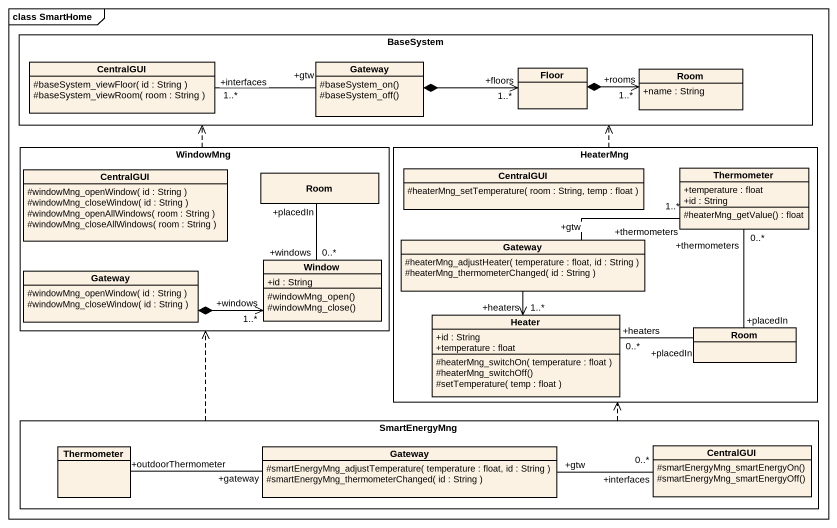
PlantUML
@startuml
mainframe class SmartHome
hide circle
hide empty members
skinparam classAttributeIconSize 0
rectangle BaseSystem {
  class CentralGUI {
    #baseSystem_viewFloor( id : String )
    #baseSystem_viewRoom( room : String )
  }
  class Gateway {
    #baseSystem_on()
    #baseSystem_off()
  }
  class Floor
  class Room {
    +name : String
  }
}
rectangle WindowMng {
  class "CentralGUI" as CentralGUI_2 {
    #windowMng_openWindow( id : String )
    #windowMng_closeWindow( id : String )
    #windowMng_openAllWindows( room : String )
    #windowMng_closeAllWindows( room : String )
  }
  class "Room" as Room_2
  class "Gateway" as Gateway_3 {
    #windowMng_openWindow( id : String )
    #windowMng_closeWindow( id : String )
  }
  class Window {
    +id : String
    #windowMng_open()
    #windowMng_close()
  }
}
rectangle HeaterMng {
  class "CentralGUI" as CentralGUI_3 {
    #heaterMng_setTemperature( room : String, temp : float )
  }
  class Thermometer {
    +temperature : float
    +id : String
    #heaterMng_getValue() : float
  }
  class "Gateway" as Gateway_2 {
    #heaterMng_adjustHeater( temperature : float, id : String )
    #heaterMng_thermometerChanged( id : String )
  }
  class Heater {
    +id : String
    +temperature : float
    #heaterMng_switchOn( temperature : float )
    #heaterMng_switchOff()
    #setTemperature( temp : float )
  }
  class "Room" as Room_3
}
rectangle SmartEnergyMng {
  class "Thermometer" as Thermometer_2
  class "Gateway" as Gateway_4 {
    #smartEnergyMng_adjustTemperature( temperature : float, id : String )
    #smartEnergyMng_thermometerChanged( id : String )
  }
  class "CentralGUI" as CentralGUI_4 {
    #smartEnergyMng_smartEnergyOn()
    #smartEnergyMng_smartEnergyOff()
  }
}
CentralGUI "+interfaces\n1..*" -right- "+gtw" Gateway
Gateway *-right-> "+floors\n1..*" Floor
Floor *-right-> "+rooms\n1..*" Room
WindowMng .up.> BaseSystem
Room_2 "+placedIn" -- "+windows\n0..*" Window
HeaterMng .up.> BaseSystem
Thermometer "+thermometers\n1..*" -left- "+gtw" Gateway_2
Thermometer "+thermometers\n0..*" -- "+placedIn" Room_3
Gateway_2 --> "+heaters\n1..*" Heater
Gateway_3 *-right-> "+windows\n1..*" Window
Room_3 "+placedIn" -left- "+heaters\n0..*" Heater
SmartEnergyMng .up.> WindowMng
SmartEnergyMng .up.> HeaterMng
Gateway_4 "+gateway" -left- "+outdoorThermometer" Thermometer_2
Gateway_4 "+gtw" -right- "+interfaces\n0..*" CentralGUI_4
@enduml
